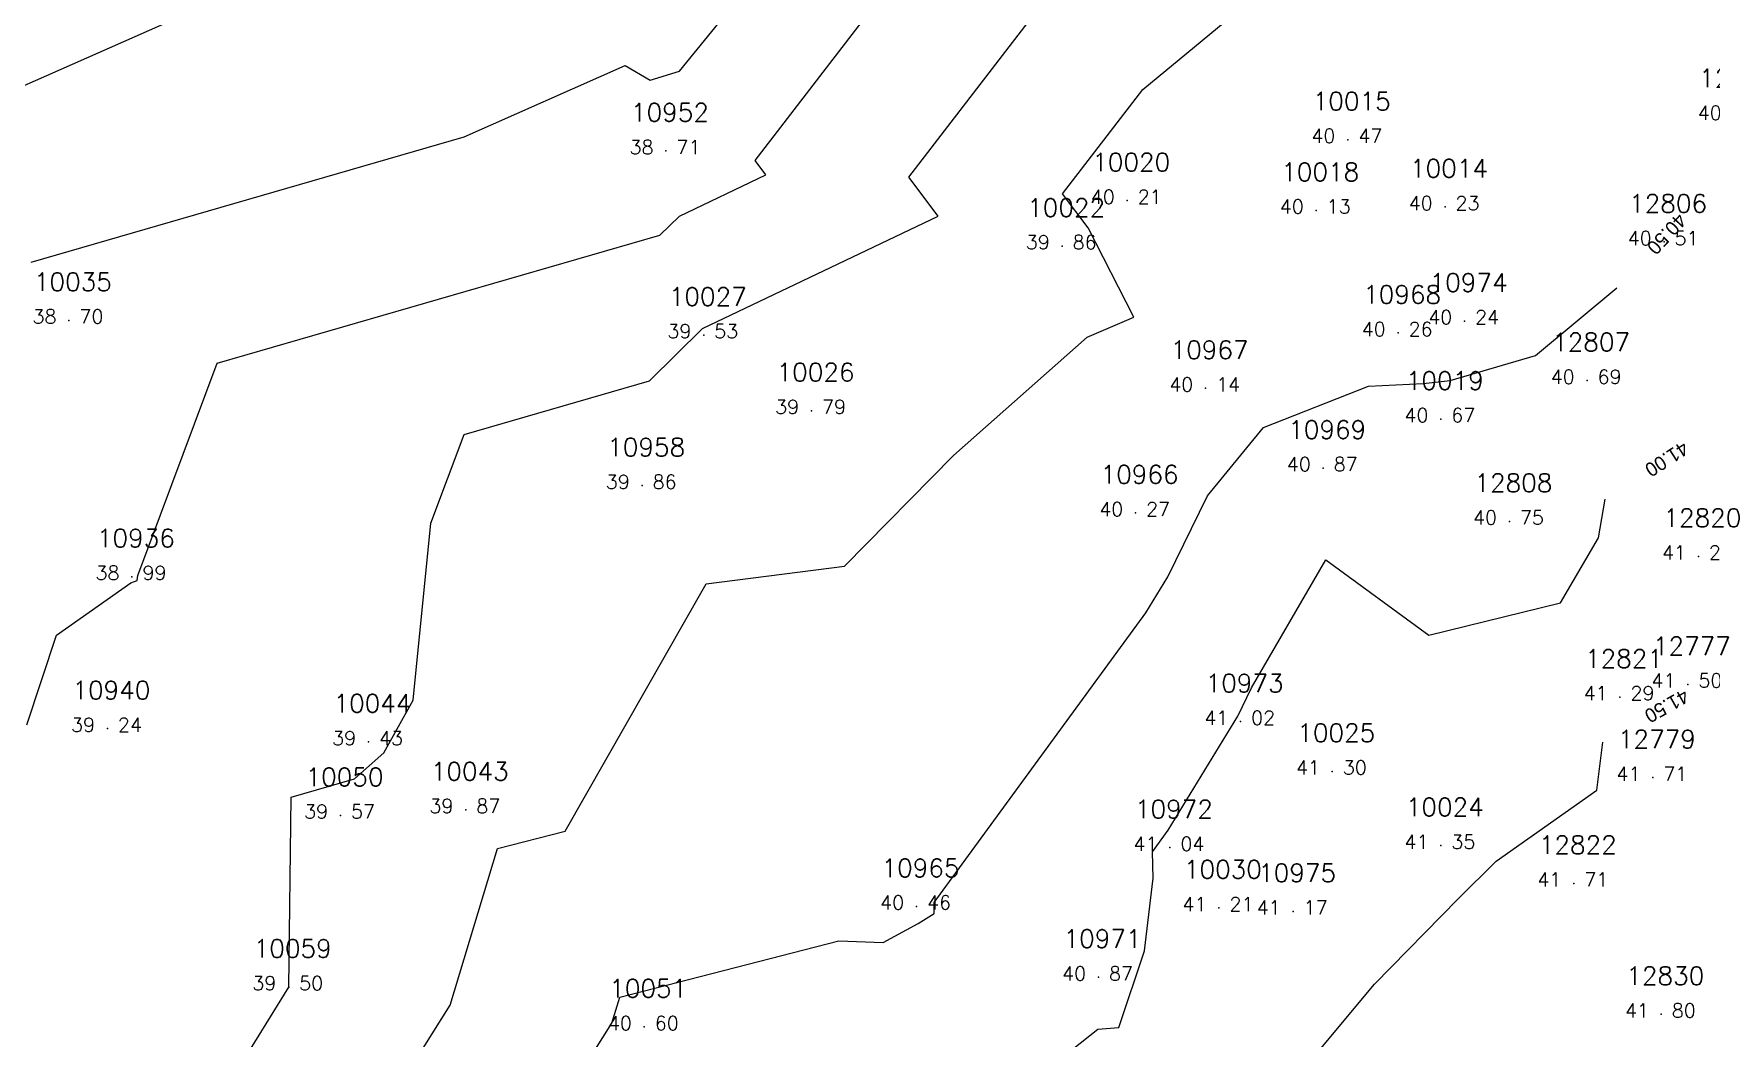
# Model space of a CAD drawing. Header units: millimetres. Extents: x 1412565 to 1412813, y 4931476 to 4931699.
# Drawn here: x 1412724.66 to 1412748.64, y 4931660.37 to 4931674.72 of the extents above; entities that cross this region are included whole.
import ezdxf
from ezdxf.enums import TextEntityAlignment as Align

# ---------------------------------------------------------------- set-up
doc = ezdxf.new("R2010")
doc.units = ezdxf.units.MM
for name, color, linetype in [('CIVIL', 50, 'Continuous'), ('CIVIL-DRAW', 80, 'Continuous'), ('CIVIL-NONAME', 130, 'Continuous'), ('CIVIL-TEXT', 240, 'Continuous'), ('CIVIL-Z', 50, 'Continuous'), ('Tcontours0', 7, 'Continuous'), ('Tcontours1', 7, 'Continuous'), ('Tcontours2', 7, 'Continuous')]:
    doc.layers.add(name, color=color, linetype=linetype)
doc.styles.add('CIVILCADMAIN', font='TXT.SHX')
doc.styles.add('MAVAT_HebTXT', font='hebtxt.shx')
doc.styles.get("Standard").update_dxf_attribs({"font": 'arial.ttf'})

# ---------------------------------------------------------------- blocks, each defined once
blk = doc.blocks.new('CIVIL-ZZ')
at = {"layer": 'CIVIL-DRAW'}
blk.add_point((0, 0), dxfattribs=at)
at = {"layer": 'CIVIL-NONAME'}
blk.add_attdef('NAME', text='', height=1.8, dxfattribs=at).set_placement((0, 2.1), align=Align.CENTER)
at = {"layer": 'CIVIL-TEXT', "flags": 8}
blk.add_attdef('TEXT', text='', height=2, dxfattribs=at).set_placement((0.2, -3.3), align=Align.CENTER)
at = {"layer": 'CIVIL-Z'}
blk.add_attdef('Z1', text='', height=1.6, dxfattribs=at).set_placement((-0.75, -0.225), align=Align.RIGHT)
blk.add_attdef('Z2', (0.75, -0.225), '', height=1.6, dxfattribs=at)

msp = doc.modelspace()

# ---------------------------------------------------------------- linework, layer by layer
at = {"layer": 'Tcontours0', "elevation": 40}
msp.add_lwpolyline([(1412724.171, 4931651.839), (1412725.938, 4931652.855), (1412726.505, 4931653.496), (1412726.888, 4931654.06), (1412728.431, 4931656.775), (1412728.502, 4931657.592), (1412729.186, 4931658.297), (1412730.231, 4931660.229), (1412730.619, 4931660.841), (1412731.294, 4931663.078), (1412732.259, 4931663.326), (1412734.275, 4931666.858), (1412736.25, 4931667.111), (1412737.806, 4931668.691), (1412739.719, 4931670.379), (1412740.385, 4931670.665), (1412739.732, 4931671.94), (1412739.367, 4931672.429), (1412740.512, 4931673.917), (1412742.835, 4931675.84)], dxfattribs=at)
at = {"layer": 'Tcontours1'}
for points, elevation in [([(1412724.569, 4931664.844), (1412724.993, 4931666.123), (1412726.056, 4931666.873), (1412726.147, 4931666.906), (1412726.154, 4931666.975), (1412727.288, 4931670.01), (1412733.614, 4931671.835), (1412733.891, 4931672.11), (1412735.127, 4931672.697), (1412734.974, 4931672.903), (1412741.298, 4931681.121)], 39), ([(1412709.036, 4931654.921), (1412710.288, 4931655.129), (1412710.938, 4931654.986), (1412712.578, 4931655.56), (1412713.703, 4931657.384), (1412714.46, 4931656.614), (1412715.308, 4931657.542), (1412715.739, 4931657.966), (1412716.062, 4931658.289), (1412716.65, 4931659.765), (1412718.063, 4931661.142), (1412719.773, 4931665.067), (1412721.341, 4931669.798), (1412721.37, 4931670.554), (1412721.884, 4931671.044), (1412722.058, 4931671.204), (1412723.012, 4931673.053), (1412723.284, 4931673.254), (1412723.291, 4931673.531), (1412723.954, 4931673.722), (1412731.735, 4931677.159)], 38), ([(1412739.139, 4931659.915), (1412739.87, 4931660.497), (1412740.172, 4931660.524), (1412740.538, 4931661.619), (1412740.66, 4931662.655), (1412740.65, 4931663.032), (1412740.875, 4931663.338), (1412741.87, 4931664.969), (1412742.067, 4931665.373), (1412743.129, 4931667.201), (1412744.6, 4931666.127), (1412746.481, 4931666.588), (1412747.024, 4931667.514), (1412747.118, 4931668.068)], 41)]:
    msp.add_lwpolyline(points, dxfattribs=dict(at, elevation=elevation))
at = {"layer": 'Tcontours2'}
for points, elevation in [([(1412724.633, 4931671.452), (1412730.817, 4931673.242), (1412733.119, 4931674.258), (1412733.474, 4931674.049), (1412733.894, 4931674.18), (1412740.235, 4931681.963)], 38.5), ([(1412723.835, 4931653.836), (1412725.112, 4931655.28), (1412725.974, 4931656.548), (1412726.587, 4931657.627), (1412726.655, 4931658.416), (1412728.31, 4931661.1), (1412728.344, 4931663.813), (1412729.25, 4931664.075), (1412729.671, 4931664.446), (1412730.087, 4931665.196), (1412730.343, 4931667.722), (1412730.818, 4931668.992), (1412733.466, 4931669.756), (1412734.22, 4931670.506), (1412737.588, 4931672.106), (1412737.171, 4931672.666), (1412741.041, 4931677.696)], 39.5), ([(1412722.876, 4931649.67), (1412724.955, 4931650.1), (1412727.437, 4931651.527), (1412727.849, 4931651.959), (1412729.906, 4931655.606), (1412730.288, 4931655.716), (1412730.694, 4931656.66), (1412732.153, 4931659.357), (1412732.928, 4931660.582), (1412733.041, 4931660.955), (1412736.169, 4931661.759), (1412736.804, 4931661.738), (1412737.305, 4931662.005), (1412737.534, 4931662.151), (1412737.53, 4931662.308), (1412740.556, 4931666.442), (1412740.87, 4931666.956), (1412741.437, 4931668.115), (1412742.238, 4931669.088), (1412743.739, 4931669.681), (1412744.517, 4931669.72), (1412744.904, 4931669.763), (1412746.121, 4931670.119), (1412747.286, 4931671.084)], 40.5), ([(1412743.009, 4931660.165), (1412743.824, 4931661.139), (1412745.019, 4931662.36), (1412745.562, 4931662.895), (1412747, 4931663.91), (1412747.086, 4931664.596)], 41.5)]:
    msp.add_lwpolyline(points, dxfattribs=dict(at, elevation=elevation))

# ---------------------------------------------------------------- block references
at = {"layer": 'CIVIL'}
ref = msp.add_blockref('CIVIL-ZZ', (1412748.96, 4931673.53, 40.38), dxfattribs=dict(at, xscale=0.2, yscale=0.2))
ref.add_attrib('Z2', '38', (1412749.11, 4931673.485), dxfattribs={"layer": 'CIVIL-Z', "height": 0.2, "style": 'CIVILCADMAIN'})
ref.add_attrib('Z1', '40', (1412748.44, 4931673.485), dxfattribs={"layer": 'CIVIL-Z', "height": 0.2, "style": 'CIVILCADMAIN'})
ref.add_attrib('NAME', '12805', (1412748.46, 4931673.95), dxfattribs={"layer": 'CIVIL-NONAME', "height": 0.26, "style": 'CIVILCADMAIN'})
ref = msp.add_blockref('CIVIL-ZZ', (1412743.44, 4931673.2, 40.47), dxfattribs=dict(at, xscale=0.2, yscale=0.2))
ref.add_attrib('Z2', '47', (1412743.59, 4931673.155), dxfattribs={"layer": 'CIVIL-Z', "height": 0.2, "style": 'CIVILCADMAIN'})
ref.add_attrib('Z1', '40', (1412742.92, 4931673.155), dxfattribs={"layer": 'CIVIL-Z', "height": 0.2, "style": 'CIVILCADMAIN'})
ref.add_attrib('NAME', '10015', (1412742.94, 4931673.62), dxfattribs={"layer": 'CIVIL-NONAME', "height": 0.26, "style": 'CIVILCADMAIN'})
ref = msp.add_blockref('CIVIL-ZZ', (1412733.7, 4931673.04, 38.71), dxfattribs=dict(at, xscale=0.2, yscale=0.2))
ref.add_attrib('Z2', '71', (1412733.85, 4931672.995), dxfattribs={"layer": 'CIVIL-Z', "height": 0.2, "style": 'CIVILCADMAIN'})
ref.add_attrib('Z1', '38', (1412733.18, 4931672.995), dxfattribs={"layer": 'CIVIL-Z', "height": 0.2, "style": 'CIVILCADMAIN'})
ref.add_attrib('NAME', '10952', (1412733.2, 4931673.46), dxfattribs={"layer": 'CIVIL-NONAME', "height": 0.26, "style": 'CIVILCADMAIN'})
ref = msp.add_blockref('CIVIL-ZZ', (1412740.29, 4931672.33, 40.21), dxfattribs=dict(at, xscale=0.2, yscale=0.2))
ref.add_attrib('Z2', '21', (1412740.44, 4931672.285), dxfattribs={"layer": 'CIVIL-Z', "height": 0.2, "style": 'CIVILCADMAIN'})
ref.add_attrib('Z1', '40', (1412739.77, 4931672.285), dxfattribs={"layer": 'CIVIL-Z', "height": 0.2, "style": 'CIVILCADMAIN'})
ref.add_attrib('NAME', '10020', (1412739.79, 4931672.75), dxfattribs={"layer": 'CIVIL-NONAME', "height": 0.26, "style": 'CIVILCADMAIN'})
ref = msp.add_blockref('CIVIL-ZZ', (1412744.83, 4931672.24, 40.23), dxfattribs=dict(at, xscale=0.2, yscale=0.2))
ref.add_attrib('Z2', '23', (1412744.98, 4931672.195), dxfattribs={"layer": 'CIVIL-Z', "height": 0.2, "style": 'CIVILCADMAIN'})
ref.add_attrib('Z1', '40', (1412744.31, 4931672.195), dxfattribs={"layer": 'CIVIL-Z', "height": 0.2, "style": 'CIVILCADMAIN'})
ref.add_attrib('NAME', '10014', (1412744.33, 4931672.66), dxfattribs={"layer": 'CIVIL-NONAME', "height": 0.26, "style": 'CIVILCADMAIN'})
ref = msp.add_blockref('CIVIL-ZZ', (1412742.99, 4931672.19, 40.13), dxfattribs=dict(at, xscale=0.2, yscale=0.2))
ref.add_attrib('Z2', '13', (1412743.14, 4931672.145), dxfattribs={"layer": 'CIVIL-Z', "height": 0.2, "style": 'CIVILCADMAIN'})
ref.add_attrib('Z1', '40', (1412742.47, 4931672.145), dxfattribs={"layer": 'CIVIL-Z', "height": 0.2, "style": 'CIVILCADMAIN'})
ref.add_attrib('NAME', '10018', (1412742.49, 4931672.61), dxfattribs={"layer": 'CIVIL-NONAME', "height": 0.26, "style": 'CIVILCADMAIN'})
ref = msp.add_blockref('CIVIL-ZZ', (1412747.96, 4931671.74, 40.51), dxfattribs=dict(at, xscale=0.2, yscale=0.2))
ref.add_attrib('Z2', '51', (1412748.11, 4931671.695), dxfattribs={"layer": 'CIVIL-Z', "height": 0.2, "style": 'CIVILCADMAIN'})
ref.add_attrib('Z1', '40', (1412747.44, 4931671.695), dxfattribs={"layer": 'CIVIL-Z', "height": 0.2, "style": 'CIVILCADMAIN'})
ref.add_attrib('NAME', '12806', (1412747.46, 4931672.16), dxfattribs={"layer": 'CIVIL-NONAME', "height": 0.26, "style": 'CIVILCADMAIN'})
ref = msp.add_blockref('CIVIL-ZZ', (1412739.36, 4931671.68, 39.86), dxfattribs=dict(at, xscale=0.2, yscale=0.2))
ref.add_attrib('Z2', '86', (1412739.51, 4931671.635), dxfattribs={"layer": 'CIVIL-Z', "height": 0.2, "style": 'CIVILCADMAIN'})
ref.add_attrib('Z1', '39', (1412738.84, 4931671.635), dxfattribs={"layer": 'CIVIL-Z', "height": 0.2, "style": 'CIVILCADMAIN'})
ref.add_attrib('NAME', '10022', (1412738.86, 4931672.1), dxfattribs={"layer": 'CIVIL-NONAME', "height": 0.26, "style": 'CIVILCADMAIN'})
ref = msp.add_blockref('CIVIL-ZZ', (1412725.17, 4931670.62, 38.7), dxfattribs=dict(at, xscale=0.2, yscale=0.2))
ref.add_attrib('Z2', '70', (1412725.32, 4931670.575), dxfattribs={"layer": 'CIVIL-Z', "height": 0.2, "style": 'CIVILCADMAIN'})
ref.add_attrib('Z1', '38', (1412724.65, 4931670.575), dxfattribs={"layer": 'CIVIL-Z', "height": 0.2, "style": 'CIVILCADMAIN'})
ref.add_attrib('NAME', '10035', (1412724.67, 4931671.04), dxfattribs={"layer": 'CIVIL-NONAME', "height": 0.26, "style": 'CIVILCADMAIN'})
ref = msp.add_blockref('CIVIL-ZZ', (1412745.11, 4931670.61, 40.24), dxfattribs=dict(at, xscale=0.2, yscale=0.2))
ref.add_attrib('Z2', '24', (1412745.26, 4931670.565), dxfattribs={"layer": 'CIVIL-Z', "height": 0.2, "style": 'CIVILCADMAIN'})
ref.add_attrib('Z1', '40', (1412744.59, 4931670.565), dxfattribs={"layer": 'CIVIL-Z', "height": 0.2, "style": 'CIVILCADMAIN'})
ref.add_attrib('NAME', '10974', (1412744.61, 4931671.03), dxfattribs={"layer": 'CIVIL-NONAME', "height": 0.26, "style": 'CIVILCADMAIN'})
ref = msp.add_blockref('CIVIL-ZZ', (1412734.24, 4931670.41, 39.53), dxfattribs=dict(at, xscale=0.2, yscale=0.2))
ref.add_attrib('Z2', '53', (1412734.39, 4931670.365), dxfattribs={"layer": 'CIVIL-Z', "height": 0.2, "style": 'CIVILCADMAIN'})
ref.add_attrib('Z1', '39', (1412733.72, 4931670.365), dxfattribs={"layer": 'CIVIL-Z', "height": 0.2, "style": 'CIVILCADMAIN'})
ref.add_attrib('NAME', '10027', (1412733.74, 4931670.83), dxfattribs={"layer": 'CIVIL-NONAME', "height": 0.26, "style": 'CIVILCADMAIN'})
ref = msp.add_blockref('CIVIL-ZZ', (1412744.16, 4931670.44, 40.26), dxfattribs=dict(at, xscale=0.2, yscale=0.2))
ref.add_attrib('Z2', '26', (1412744.31, 4931670.395), dxfattribs={"layer": 'CIVIL-Z', "height": 0.2, "style": 'CIVILCADMAIN'})
ref.add_attrib('Z1', '40', (1412743.64, 4931670.395), dxfattribs={"layer": 'CIVIL-Z', "height": 0.2, "style": 'CIVILCADMAIN'})
ref.add_attrib('NAME', '10968', (1412743.66, 4931670.86), dxfattribs={"layer": 'CIVIL-NONAME', "height": 0.26, "style": 'CIVILCADMAIN'})
ref = msp.add_blockref('CIVIL-ZZ', (1412741.41, 4931669.65, 40.14), dxfattribs=dict(at, xscale=0.2, yscale=0.2))
ref.add_attrib('Z2', '14', (1412741.56, 4931669.605), dxfattribs={"layer": 'CIVIL-Z', "height": 0.2, "style": 'CIVILCADMAIN'})
ref.add_attrib('Z1', '40', (1412740.89, 4931669.605), dxfattribs={"layer": 'CIVIL-Z', "height": 0.2, "style": 'CIVILCADMAIN'})
ref.add_attrib('NAME', '10967', (1412740.91, 4931670.07), dxfattribs={"layer": 'CIVIL-NONAME', "height": 0.26, "style": 'CIVILCADMAIN'})
ref = msp.add_blockref('CIVIL-ZZ', (1412746.86, 4931669.76, 40.69), dxfattribs=dict(at, xscale=0.2, yscale=0.2))
ref.add_attrib('Z2', '69', (1412747.01, 4931669.715), dxfattribs={"layer": 'CIVIL-Z', "height": 0.2, "style": 'CIVILCADMAIN'})
ref.add_attrib('Z1', '40', (1412746.34, 4931669.715), dxfattribs={"layer": 'CIVIL-Z', "height": 0.2, "style": 'CIVILCADMAIN'})
ref.add_attrib('NAME', '12807', (1412746.36, 4931670.18), dxfattribs={"layer": 'CIVIL-NONAME', "height": 0.26, "style": 'CIVILCADMAIN'})
ref = msp.add_blockref('CIVIL-ZZ', (1412735.78, 4931669.33, 39.79), dxfattribs=dict(at, xscale=0.2, yscale=0.2))
ref.add_attrib('Z2', '79', (1412735.93, 4931669.285), dxfattribs={"layer": 'CIVIL-Z', "height": 0.2, "style": 'CIVILCADMAIN'})
ref.add_attrib('Z1', '39', (1412735.26, 4931669.285), dxfattribs={"layer": 'CIVIL-Z', "height": 0.2, "style": 'CIVILCADMAIN'})
ref.add_attrib('NAME', '10026', (1412735.28, 4931669.75), dxfattribs={"layer": 'CIVIL-NONAME', "height": 0.26, "style": 'CIVILCADMAIN'})
ref = msp.add_blockref('CIVIL-ZZ', (1412744.77, 4931669.21, 40.67), dxfattribs=dict(at, xscale=0.2, yscale=0.2))
ref.add_attrib('Z2', '67', (1412744.92, 4931669.165), dxfattribs={"layer": 'CIVIL-Z', "height": 0.2, "style": 'CIVILCADMAIN'})
ref.add_attrib('Z1', '40', (1412744.25, 4931669.165), dxfattribs={"layer": 'CIVIL-Z', "height": 0.2, "style": 'CIVILCADMAIN'})
ref.add_attrib('NAME', '10019', (1412744.27, 4931669.63), dxfattribs={"layer": 'CIVIL-NONAME', "height": 0.26, "style": 'CIVILCADMAIN'})
ref = msp.add_blockref('CIVIL-ZZ', (1412743.09, 4931668.51, 40.87), dxfattribs=dict(at, xscale=0.2, yscale=0.2))
ref.add_attrib('Z2', '87', (1412743.24, 4931668.465), dxfattribs={"layer": 'CIVIL-Z', "height": 0.2, "style": 'CIVILCADMAIN'})
ref.add_attrib('Z1', '40', (1412742.57, 4931668.465), dxfattribs={"layer": 'CIVIL-Z', "height": 0.2, "style": 'CIVILCADMAIN'})
ref.add_attrib('NAME', '10969', (1412742.59, 4931668.93), dxfattribs={"layer": 'CIVIL-NONAME', "height": 0.26, "style": 'CIVILCADMAIN'})
ref = msp.add_blockref('CIVIL-ZZ', (1412733.36, 4931668.26, 39.86), dxfattribs=dict(at, xscale=0.2, yscale=0.2))
ref.add_attrib('Z2', '86', (1412733.51, 4931668.215), dxfattribs={"layer": 'CIVIL-Z', "height": 0.2, "style": 'CIVILCADMAIN'})
ref.add_attrib('Z1', '39', (1412732.84, 4931668.215), dxfattribs={"layer": 'CIVIL-Z', "height": 0.2, "style": 'CIVILCADMAIN'})
ref.add_attrib('NAME', '10958', (1412732.86, 4931668.68), dxfattribs={"layer": 'CIVIL-NONAME', "height": 0.26, "style": 'CIVILCADMAIN'})
ref = msp.add_blockref('CIVIL-ZZ', (1412740.41, 4931667.87, 40.27), dxfattribs=dict(at, xscale=0.2, yscale=0.2))
ref.add_attrib('Z2', '27', (1412740.56, 4931667.825), dxfattribs={"layer": 'CIVIL-Z', "height": 0.2, "style": 'CIVILCADMAIN'})
ref.add_attrib('Z1', '40', (1412739.89, 4931667.825), dxfattribs={"layer": 'CIVIL-Z', "height": 0.2, "style": 'CIVILCADMAIN'})
ref.add_attrib('NAME', '10966', (1412739.91, 4931668.29), dxfattribs={"layer": 'CIVIL-NONAME', "height": 0.26, "style": 'CIVILCADMAIN'})
ref = msp.add_blockref('CIVIL-ZZ', (1412745.75, 4931667.75, 40.75), dxfattribs=dict(at, xscale=0.2, yscale=0.2))
ref.add_attrib('Z2', '75', (1412745.9, 4931667.705), dxfattribs={"layer": 'CIVIL-Z', "height": 0.2, "style": 'CIVILCADMAIN'})
ref.add_attrib('Z1', '40', (1412745.23, 4931667.705), dxfattribs={"layer": 'CIVIL-Z', "height": 0.2, "style": 'CIVILCADMAIN'})
ref.add_attrib('NAME', '12808', (1412745.25, 4931668.17), dxfattribs={"layer": 'CIVIL-NONAME', "height": 0.26, "style": 'CIVILCADMAIN'})
ref = msp.add_blockref('CIVIL-ZZ', (1412748.45, 4931667.25, 41.28), dxfattribs=dict(at, xscale=0.2, yscale=0.2))
ref.add_attrib('Z2', '28', (1412748.6, 4931667.205), dxfattribs={"layer": 'CIVIL-Z', "height": 0.2, "style": 'CIVILCADMAIN'})
ref.add_attrib('Z1', '41', (1412747.93, 4931667.205), dxfattribs={"layer": 'CIVIL-Z', "height": 0.2, "style": 'CIVILCADMAIN'})
ref.add_attrib('NAME', '12820', (1412747.95, 4931667.67), dxfattribs={"layer": 'CIVIL-NONAME', "height": 0.26, "style": 'CIVILCADMAIN'})
ref = msp.add_blockref('CIVIL-ZZ', (1412726.07, 4931666.96, 38.99), dxfattribs=dict(at, xscale=0.2, yscale=0.2))
ref.add_attrib('Z2', '99', (1412726.22, 4931666.915), dxfattribs={"layer": 'CIVIL-Z', "height": 0.2, "style": 'CIVILCADMAIN'})
ref.add_attrib('Z1', '38', (1412725.55, 4931666.915), dxfattribs={"layer": 'CIVIL-Z', "height": 0.2, "style": 'CIVILCADMAIN'})
ref.add_attrib('NAME', '10936', (1412725.57, 4931667.38), dxfattribs={"layer": 'CIVIL-NONAME', "height": 0.26, "style": 'CIVILCADMAIN'})
ref = msp.add_blockref('CIVIL-ZZ', (1412748.3, 4931665.42, 41.5), dxfattribs=dict(at, xscale=0.2, yscale=0.2))
ref.add_attrib('Z2', '50', (1412748.45, 4931665.375), dxfattribs={"layer": 'CIVIL-Z', "height": 0.2, "style": 'CIVILCADMAIN'})
ref.add_attrib('Z1', '41', (1412747.78, 4931665.375), dxfattribs={"layer": 'CIVIL-Z', "height": 0.2, "style": 'CIVILCADMAIN'})
ref.add_attrib('NAME', '12777', (1412747.8, 4931665.84), dxfattribs={"layer": 'CIVIL-NONAME', "height": 0.26, "style": 'CIVILCADMAIN'})
ref = msp.add_blockref('CIVIL-ZZ', (1412747.33, 4931665.24, 41.29), dxfattribs=dict(at, xscale=0.2, yscale=0.2))
ref.add_attrib('Z2', '29', (1412747.48, 4931665.195), dxfattribs={"layer": 'CIVIL-Z', "height": 0.2, "style": 'CIVILCADMAIN'})
ref.add_attrib('Z1', '41', (1412746.81, 4931665.195), dxfattribs={"layer": 'CIVIL-Z', "height": 0.2, "style": 'CIVILCADMAIN'})
ref.add_attrib('NAME', '12821', (1412746.83, 4931665.66), dxfattribs={"layer": 'CIVIL-NONAME', "height": 0.26, "style": 'CIVILCADMAIN'})
ref = msp.add_blockref('CIVIL-ZZ', (1412725.72, 4931664.79, 39.24), dxfattribs=dict(at, xscale=0.2, yscale=0.2))
ref.add_attrib('Z2', '24', (1412725.87, 4931664.745), dxfattribs={"layer": 'CIVIL-Z', "height": 0.2, "style": 'CIVILCADMAIN'})
ref.add_attrib('Z1', '39', (1412725.2, 4931664.745), dxfattribs={"layer": 'CIVIL-Z', "height": 0.2, "style": 'CIVILCADMAIN'})
ref.add_attrib('NAME', '10940', (1412725.22, 4931665.21), dxfattribs={"layer": 'CIVIL-NONAME', "height": 0.26, "style": 'CIVILCADMAIN'})
ref = msp.add_blockref('CIVIL-ZZ', (1412741.91, 4931664.89, 41.02), dxfattribs=dict(at, xscale=0.2, yscale=0.2))
ref.add_attrib('Z2', '02', (1412742.06, 4931664.845), dxfattribs={"layer": 'CIVIL-Z', "height": 0.2, "style": 'CIVILCADMAIN'})
ref.add_attrib('Z1', '41', (1412741.39, 4931664.845), dxfattribs={"layer": 'CIVIL-Z', "height": 0.2, "style": 'CIVILCADMAIN'})
ref.add_attrib('NAME', '10973', (1412741.41, 4931665.31), dxfattribs={"layer": 'CIVIL-NONAME', "height": 0.26, "style": 'CIVILCADMAIN'})
ref = msp.add_blockref('CIVIL-ZZ', (1412729.45, 4931664.6, 39.43), dxfattribs=dict(at, xscale=0.2, yscale=0.2))
ref.add_attrib('Z2', '43', (1412729.6, 4931664.555), dxfattribs={"layer": 'CIVIL-Z', "height": 0.2, "style": 'CIVILCADMAIN'})
ref.add_attrib('Z1', '39', (1412728.93, 4931664.555), dxfattribs={"layer": 'CIVIL-Z', "height": 0.2, "style": 'CIVILCADMAIN'})
ref.add_attrib('NAME', '10044', (1412728.95, 4931665.02), dxfattribs={"layer": 'CIVIL-NONAME', "height": 0.26, "style": 'CIVILCADMAIN'})
ref = msp.add_blockref('CIVIL-ZZ', (1412743.22, 4931664.18, 41.3), dxfattribs=dict(at, xscale=0.2, yscale=0.2))
ref.add_attrib('Z2', '30', (1412743.37, 4931664.135), dxfattribs={"layer": 'CIVIL-Z', "height": 0.2, "style": 'CIVILCADMAIN'})
ref.add_attrib('Z1', '41', (1412742.7, 4931664.135), dxfattribs={"layer": 'CIVIL-Z', "height": 0.2, "style": 'CIVILCADMAIN'})
ref.add_attrib('NAME', '10025', (1412742.72, 4931664.6), dxfattribs={"layer": 'CIVIL-NONAME', "height": 0.26, "style": 'CIVILCADMAIN'})
ref = msp.add_blockref('CIVIL-ZZ', (1412747.8, 4931664.09, 41.71), dxfattribs=dict(at, xscale=0.2, yscale=0.2))
ref.add_attrib('Z2', '71', (1412747.95, 4931664.045), dxfattribs={"layer": 'CIVIL-Z', "height": 0.2, "style": 'CIVILCADMAIN'})
ref.add_attrib('Z1', '41', (1412747.28, 4931664.045), dxfattribs={"layer": 'CIVIL-Z', "height": 0.2, "style": 'CIVILCADMAIN'})
ref.add_attrib('NAME', '12779', (1412747.3, 4931664.51), dxfattribs={"layer": 'CIVIL-NONAME', "height": 0.26, "style": 'CIVILCADMAIN'})
ref = msp.add_blockref('CIVIL-ZZ', (1412730.84, 4931663.63, 39.87), dxfattribs=dict(at, xscale=0.2, yscale=0.2))
ref.add_attrib('Z2', '87', (1412730.99, 4931663.585), dxfattribs={"layer": 'CIVIL-Z', "height": 0.2, "style": 'CIVILCADMAIN'})
ref.add_attrib('Z1', '39', (1412730.32, 4931663.585), dxfattribs={"layer": 'CIVIL-Z', "height": 0.2, "style": 'CIVILCADMAIN'})
ref.add_attrib('NAME', '10043', (1412730.34, 4931664.05), dxfattribs={"layer": 'CIVIL-NONAME', "height": 0.26, "style": 'CIVILCADMAIN'})
ref = msp.add_blockref('CIVIL-ZZ', (1412729.05, 4931663.55, 39.57), dxfattribs=dict(at, xscale=0.2, yscale=0.2))
ref.add_attrib('Z2', '57', (1412729.2, 4931663.505), dxfattribs={"layer": 'CIVIL-Z', "height": 0.2, "style": 'CIVILCADMAIN'})
ref.add_attrib('Z1', '39', (1412728.53, 4931663.505), dxfattribs={"layer": 'CIVIL-Z', "height": 0.2, "style": 'CIVILCADMAIN'})
ref.add_attrib('NAME', '10050', (1412728.55, 4931663.97), dxfattribs={"layer": 'CIVIL-NONAME', "height": 0.26, "style": 'CIVILCADMAIN'})
ref = msp.add_blockref('CIVIL-ZZ', (1412744.77, 4931663.12, 41.35), dxfattribs=dict(at, xscale=0.2, yscale=0.2))
ref.add_attrib('Z2', '35', (1412744.92, 4931663.075), dxfattribs={"layer": 'CIVIL-Z', "height": 0.2, "style": 'CIVILCADMAIN'})
ref.add_attrib('Z1', '41', (1412744.25, 4931663.075), dxfattribs={"layer": 'CIVIL-Z', "height": 0.2, "style": 'CIVILCADMAIN'})
ref.add_attrib('NAME', '10024', (1412744.27, 4931663.54), dxfattribs={"layer": 'CIVIL-NONAME', "height": 0.26, "style": 'CIVILCADMAIN'})
ref = msp.add_blockref('CIVIL-ZZ', (1412740.9, 4931663.09, 41.04), dxfattribs=dict(at, xscale=0.2, yscale=0.2))
ref.add_attrib('Z2', '04', (1412741.05, 4931663.045), dxfattribs={"layer": 'CIVIL-Z', "height": 0.2, "style": 'CIVILCADMAIN'})
ref.add_attrib('Z1', '41', (1412740.38, 4931663.045), dxfattribs={"layer": 'CIVIL-Z', "height": 0.2, "style": 'CIVILCADMAIN'})
ref.add_attrib('NAME', '10972', (1412740.4, 4931663.51), dxfattribs={"layer": 'CIVIL-NONAME', "height": 0.26, "style": 'CIVILCADMAIN'})
ref = msp.add_blockref('CIVIL-ZZ', (1412746.67, 4931662.58, 41.71), dxfattribs=dict(at, xscale=0.2, yscale=0.2))
ref.add_attrib('Z2', '71', (1412746.82, 4931662.535), dxfattribs={"layer": 'CIVIL-Z', "height": 0.2, "style": 'CIVILCADMAIN'})
ref.add_attrib('Z1', '41', (1412746.15, 4931662.535), dxfattribs={"layer": 'CIVIL-Z', "height": 0.2, "style": 'CIVILCADMAIN'})
ref.add_attrib('NAME', '12822', (1412746.17, 4931663), dxfattribs={"layer": 'CIVIL-NONAME', "height": 0.26, "style": 'CIVILCADMAIN'})
ref = msp.add_blockref('CIVIL-ZZ', (1412737.28, 4931662.25, 40.46), dxfattribs=dict(at, xscale=0.2, yscale=0.2))
ref.add_attrib('Z2', '46', (1412737.43, 4931662.205), dxfattribs={"layer": 'CIVIL-Z', "height": 0.2, "style": 'CIVILCADMAIN'})
ref.add_attrib('Z1', '40', (1412736.76, 4931662.205), dxfattribs={"layer": 'CIVIL-Z', "height": 0.2, "style": 'CIVILCADMAIN'})
ref.add_attrib('NAME', '10965', (1412736.78, 4931662.67), dxfattribs={"layer": 'CIVIL-NONAME', "height": 0.26, "style": 'CIVILCADMAIN'})
ref = msp.add_blockref('CIVIL-ZZ', (1412741.6, 4931662.23, 41.21), dxfattribs=dict(at, xscale=0.2, yscale=0.2))
ref.add_attrib('Z2', '21', (1412741.75, 4931662.185), dxfattribs={"layer": 'CIVIL-Z', "height": 0.2, "style": 'CIVILCADMAIN'})
ref.add_attrib('Z1', '41', (1412741.08, 4931662.185), dxfattribs={"layer": 'CIVIL-Z', "height": 0.2, "style": 'CIVILCADMAIN'})
ref.add_attrib('NAME', '10030', (1412741.1, 4931662.65), dxfattribs={"layer": 'CIVIL-NONAME', "height": 0.26, "style": 'CIVILCADMAIN'})
ref = msp.add_blockref('CIVIL-ZZ', (1412742.66, 4931662.18, 41.17), dxfattribs=dict(at, xscale=0.2, yscale=0.2))
ref.add_attrib('Z2', '17', (1412742.81, 4931662.135), dxfattribs={"layer": 'CIVIL-Z', "height": 0.2, "style": 'CIVILCADMAIN'})
ref.add_attrib('Z1', '41', (1412742.14, 4931662.135), dxfattribs={"layer": 'CIVIL-Z', "height": 0.2, "style": 'CIVILCADMAIN'})
ref.add_attrib('NAME', '10975', (1412742.16, 4931662.6), dxfattribs={"layer": 'CIVIL-NONAME', "height": 0.26, "style": 'CIVILCADMAIN'})
ref = msp.add_blockref('CIVIL-ZZ', (1412739.88, 4931661.24, 40.87), dxfattribs=dict(at, xscale=0.2, yscale=0.2))
ref.add_attrib('Z2', '87', (1412740.03, 4931661.195), dxfattribs={"layer": 'CIVIL-Z', "height": 0.2, "style": 'CIVILCADMAIN'})
ref.add_attrib('Z1', '40', (1412739.36, 4931661.195), dxfattribs={"layer": 'CIVIL-Z', "height": 0.2, "style": 'CIVILCADMAIN'})
ref.add_attrib('NAME', '10971', (1412739.38, 4931661.66), dxfattribs={"layer": 'CIVIL-NONAME', "height": 0.26, "style": 'CIVILCADMAIN'})
ref = msp.add_blockref('CIVIL-ZZ', (1412728.31, 4931661.1, 39.5), dxfattribs=dict(at, xscale=0.2, yscale=0.2))
ref.add_attrib('Z2', '50', (1412728.46, 4931661.055), dxfattribs={"layer": 'CIVIL-Z', "height": 0.2, "style": 'CIVILCADMAIN'})
ref.add_attrib('Z1', '39', (1412727.79, 4931661.055), dxfattribs={"layer": 'CIVIL-Z', "height": 0.2, "style": 'CIVILCADMAIN'})
ref.add_attrib('NAME', '10059', (1412727.81, 4931661.52), dxfattribs={"layer": 'CIVIL-NONAME', "height": 0.26, "style": 'CIVILCADMAIN'})
ref = msp.add_blockref('CIVIL-ZZ', (1412733.39, 4931660.53, 40.6), dxfattribs=dict(at, xscale=0.2, yscale=0.2))
ref.add_attrib('Z2', '60', (1412733.54, 4931660.485), dxfattribs={"layer": 'CIVIL-Z', "height": 0.2, "style": 'CIVILCADMAIN'})
ref.add_attrib('Z1', '40', (1412732.87, 4931660.485), dxfattribs={"layer": 'CIVIL-Z', "height": 0.2, "style": 'CIVILCADMAIN'})
ref.add_attrib('NAME', '10051', (1412732.89, 4931660.95), dxfattribs={"layer": 'CIVIL-NONAME', "height": 0.26, "style": 'CIVILCADMAIN'})
ref = msp.add_blockref('CIVIL-ZZ', (1412747.92, 4931660.71, 41.8), dxfattribs=dict(at, xscale=0.2, yscale=0.2))
ref.add_attrib('Z2', '80', (1412748.07, 4931660.665), dxfattribs={"layer": 'CIVIL-Z', "height": 0.2, "style": 'CIVILCADMAIN'})
ref.add_attrib('Z1', '41', (1412747.4, 4931660.665), dxfattribs={"layer": 'CIVIL-Z', "height": 0.2, "style": 'CIVILCADMAIN'})
ref.add_attrib('NAME', '12830', (1412747.42, 4931661.13), dxfattribs={"layer": 'CIVIL-NONAME', "height": 0.26, "style": 'CIVILCADMAIN'})

# ---------------------------------------------------------------- texts
at = {"layer": 'Tcontours1', "style": 'MAVAT_HebTXT'}
msp.add_text('41.00', height=0.2, rotation=212.8727, dxfattribs=at).set_placement((1412748, 4931668.638, 41), align=Align.MIDDLE_CENTER)
at = {"layer": 'Tcontours2', "style": 'MAVAT_HebTXT'}
for s, rotation, p in [('40.50', 227.1832, (1412748, 4931671.854, 40.5)), ('41.50', 209.4547, (1412748, 4931665.112, 41.5))]:
    msp.add_text(s, height=0.2, rotation=rotation, dxfattribs=at).set_placement(p, align=Align.MIDDLE_CENTER)

doc.saveas('drawing.dxf')
